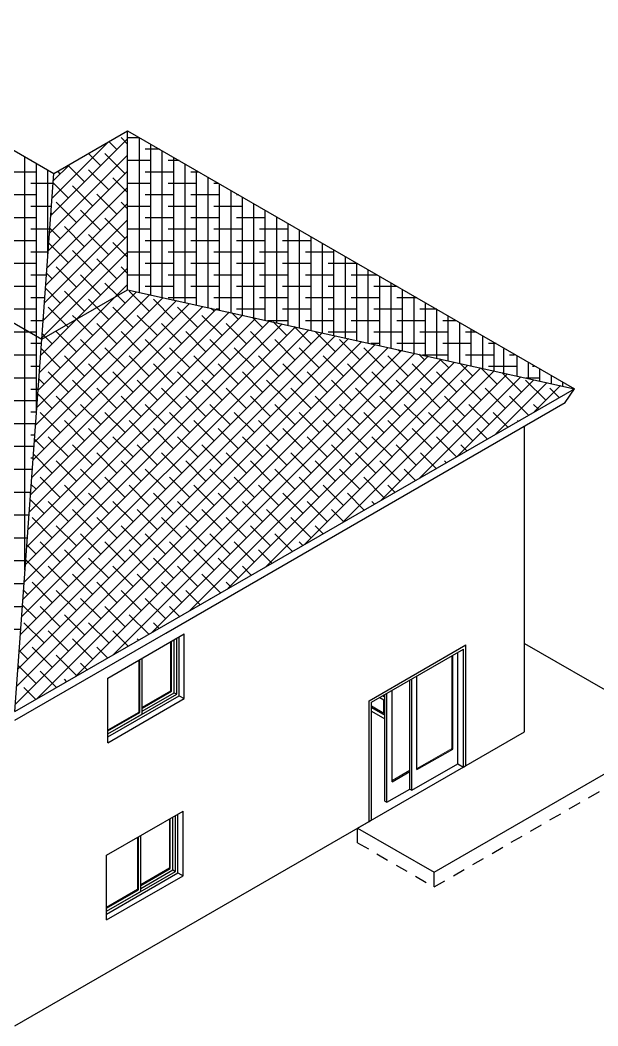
# Model space of a CAD drawing. Header units: millimetres. Extents: x 2491 to 2548.8, y 1338.3 to 1412.1.
# Drawn here: x 2528.83 to 2534.65, y 1346.49 to 1356.64 of the extents above; entities that cross this region are included whole.
import ezdxf

# ---------------------------------------------------------------- set-up
doc = ezdxf.new("R2010")
doc.units = ezdxf.units.MM
doc.linetypes.add('HIDDEN2', pattern=[0.1875, 0.125, -0.0625])
for name, color, linetype, lineweight in [('ARREDI attrezzature - furniture', 175, 'Continuous', 9), ('PROIEZIONI - projections', 145, 'Continuous', 13), ('PROIEZIONI finissime - fine lines', 251, 'Continuous', 9)]:
    doc.layers.add(name, color=color, linetype=linetype, lineweight=lineweight)
doc.layers.add('COPERTURA - roof', color=25, linetype='Continuous')

msp = doc.modelspace()

# ---------------------------------------------------------------- linework, layer by layer
at = {"layer": 'ARREDI attrezzature - furniture', "linetype": 'Continuous', "lineweight": -3}
for p, q in [((2532.455, 1349.807), (2532.496, 1349.783)), ((2532.486, 1349.824), (2532.496, 1349.818)), ((2532.496, 1349.818), (2532.496, 1349.83)), ((2532.496, 1349.649), (2532.496, 1349.783)), ((2532.371, 1349.721), (2532.496, 1349.649)), ((2532.371, 1349.705), (2532.505, 1349.628)), ((2532.371, 1349.669), (2532.505, 1349.592))]:
    msp.add_line(p, q, dxfattribs=at)
at = {"layer": 'COPERTURA - roof'}
for p, q in [((2529.91, 1355.39), (2529.844, 1355.457)), ((2530.031, 1355.454), (2529.91, 1355.454)), ((2530.029, 1353.894), (2530.029, 1355.455)), ((2529.134, 1354.666), (2529.91, 1355.442)), ((2529.147, 1354.842), (2529.716, 1355.412)), ((2529.803, 1355.335), (2529.722, 1355.415)), ((2530.145, 1353.869), (2530.145, 1355.388)), ((2528.875, 1353.518), (2528.875, 1355.26)), ((2529.121, 1354.49), (2529.91, 1355.279)), ((2529.639, 1355.172), (2529.515, 1355.296)), ((2529.884, 1355.09), (2529.68, 1355.294)), ((2530.231, 1355.339), (2530.087, 1355.339)), ((2530.26, 1353.843), (2530.26, 1355.321)), ((2530.376, 1353.818), (2530.376, 1355.255)), ((2528.94, 1355.223), (2528.933, 1355.223)), ((2528.991, 1353.451), (2528.991, 1355.194)), ((2529.159, 1355.018), (2529.33, 1355.189)), ((2529.476, 1355.008), (2529.308, 1355.176)), ((2530.145, 1355.223), (2529.91, 1355.223)), ((2530.431, 1355.223), (2530.318, 1355.223)), ((2530.491, 1353.792), (2530.491, 1355.188)), ((2528.991, 1355.108), (2528.702, 1355.108)), ((2529.106, 1354.282), (2529.106, 1355.127)), ((2529.108, 1354.314), (2529.91, 1355.116)), ((2529.231, 1355.09), (2529.205, 1355.116)), ((2529.721, 1354.927), (2529.517, 1355.131)), ((2529.91, 1354.901), (2529.762, 1355.049)), ((2530.376, 1355.108), (2530.087, 1355.108)), ((2530.63, 1355.108), (2530.549, 1355.108)), ((2530.606, 1353.766), (2530.606, 1355.122)), ((2530.722, 1353.741), (2530.722, 1355.055)), ((2529.158, 1354.992), (2528.933, 1354.992)), ((2529.096, 1354.138), (2529.91, 1354.953)), ((2529.313, 1354.845), (2529.158, 1355)), ((2529.558, 1354.764), (2529.354, 1354.968)), ((2530.145, 1354.992), (2529.91, 1354.992)), ((2530.606, 1354.992), (2530.318, 1354.992)), ((2530.83, 1354.992), (2530.78, 1354.992)), ((2530.837, 1353.715), (2530.837, 1354.988)), ((2528.991, 1354.877), (2528.702, 1354.877)), ((2529.803, 1354.682), (2529.599, 1354.886)), ((2530.376, 1354.877), (2530.087, 1354.877)), ((2530.837, 1354.877), (2530.549, 1354.877)), ((2530.953, 1353.69), (2530.953, 1354.922)), ((2531.03, 1354.877), (2531.01, 1354.877)), ((2531.068, 1353.664), (2531.068, 1354.855)), ((2529.141, 1354.761), (2528.933, 1354.761)), ((2529.083, 1353.962), (2529.91, 1354.789)), ((2529.395, 1354.6), (2529.191, 1354.804)), ((2529.91, 1354.738), (2529.844, 1354.804)), ((2530.145, 1354.761), (2529.91, 1354.761)), ((2530.606, 1354.761), (2530.318, 1354.761)), ((2531.068, 1354.761), (2530.78, 1354.761)), ((2531.183, 1353.639), (2531.183, 1354.788)), ((2528.991, 1354.646), (2528.702, 1354.646)), ((2529.15, 1354.682), (2529.136, 1354.696)), ((2529.639, 1354.519), (2529.435, 1354.723)), ((2529.884, 1354.437), (2529.68, 1354.641)), ((2530.376, 1354.646), (2530.087, 1354.646)), ((2530.837, 1354.646), (2530.549, 1354.646)), ((2531.299, 1354.646), (2531.01, 1354.646)), ((2531.299, 1353.613), (2531.299, 1354.722)), ((2531.414, 1353.587), (2531.414, 1354.655)), ((2529.124, 1354.531), (2528.933, 1354.531)), ((2529.07, 1353.786), (2529.91, 1354.626)), ((2529.231, 1354.437), (2529.125, 1354.543)), ((2529.476, 1354.355), (2529.272, 1354.56)), ((2530.145, 1354.531), (2529.91, 1354.531)), ((2530.606, 1354.531), (2530.318, 1354.531)), ((2531.068, 1354.531), (2530.78, 1354.531)), ((2531.53, 1354.531), (2531.241, 1354.531)), ((2531.53, 1353.562), (2531.53, 1354.589)), ((2529.058, 1353.61), (2529.91, 1354.463)), ((2529.721, 1354.274), (2529.517, 1354.478)), ((2531.645, 1353.536), (2531.645, 1354.522)), ((2531.761, 1353.511), (2531.761, 1354.455)), ((2528.991, 1354.415), (2528.702, 1354.415)), ((2529.313, 1354.192), (2529.114, 1354.391)), ((2529.91, 1354.248), (2529.762, 1354.396)), ((2530.376, 1354.415), (2530.087, 1354.415)), ((2530.837, 1354.415), (2530.549, 1354.415)), ((2531.299, 1354.415), (2531.01, 1354.415)), ((2531.761, 1354.415), (2531.472, 1354.415)), ((2531.876, 1353.485), (2531.876, 1354.389)), ((2529.107, 1354.3), (2528.933, 1354.3)), ((2529.045, 1353.434), (2529.91, 1354.3)), ((2529.558, 1354.111), (2529.354, 1354.315)), ((2529.803, 1354.029), (2529.599, 1354.233)), ((2530.145, 1354.3), (2529.91, 1354.3)), ((2530.606, 1354.3), (2530.318, 1354.3)), ((2531.068, 1354.3), (2530.78, 1354.3)), ((2531.53, 1354.3), (2531.241, 1354.3)), ((2531.991, 1354.3), (2531.703, 1354.3)), ((2531.991, 1353.459), (2531.991, 1354.322)), ((2532.107, 1353.434), (2532.107, 1354.255)), ((2528.991, 1354.184), (2528.702, 1354.184)), ((2529.395, 1353.947), (2529.191, 1354.151)), ((2529.399, 1353.626), (2529.91, 1354.137)), ((2529.91, 1354.085), (2529.844, 1354.151)), ((2530.376, 1354.184), (2530.087, 1354.184)), ((2530.837, 1354.184), (2530.549, 1354.184)), ((2531.299, 1354.184), (2531.01, 1354.184)), ((2531.761, 1354.184), (2531.472, 1354.184)), ((2532.222, 1354.184), (2531.934, 1354.184)), ((2532.222, 1353.408), (2532.222, 1354.189)), ((2529.091, 1354.069), (2528.933, 1354.069)), ((2529.15, 1354.029), (2529.092, 1354.087)), ((2529.639, 1353.866), (2529.435, 1354.07)), ((2530.145, 1354.069), (2529.91, 1354.069)), ((2530.606, 1354.069), (2530.318, 1354.069)), ((2531.068, 1354.069), (2530.78, 1354.069)), ((2531.53, 1354.069), (2531.241, 1354.069)), ((2531.991, 1354.069), (2531.703, 1354.069)), ((2532.43, 1354.069), (2532.164, 1354.069)), ((2532.338, 1353.383), (2532.338, 1354.122)), ((2532.453, 1353.357), (2532.453, 1354.055)), ((2528.991, 1353.954), (2528.702, 1353.954)), ((2529.231, 1353.784), (2529.081, 1353.935)), ((2529.807, 1353.861), (2529.68, 1353.988)), ((2529.786, 1353.849), (2529.91, 1353.973)), ((2530.376, 1353.954), (2530.087, 1353.954)), ((2530.837, 1353.954), (2530.549, 1353.954)), ((2531.299, 1353.954), (2531.01, 1353.954)), ((2531.761, 1353.954), (2531.472, 1353.954)), ((2532.222, 1353.954), (2531.934, 1353.954)), ((2532.629, 1353.954), (2532.395, 1353.954)), ((2532.568, 1353.332), (2532.568, 1353.989)), ((2532.684, 1353.306), (2532.684, 1353.922)), ((2529.074, 1353.838), (2528.933, 1353.838)), ((2528.981, 1352.555), (2530.268, 1353.841)), ((2528.994, 1352.731), (2530.134, 1353.871)), ((2529.007, 1352.907), (2530.001, 1353.901)), ((2529.019, 1353.083), (2529.786, 1353.849)), ((2529.476, 1353.703), (2529.272, 1353.907)), ((2529.6, 1353.742), (2529.517, 1353.825)), ((2529.884, 1353.784), (2529.807, 1353.861)), ((2530.129, 1353.703), (2529.925, 1353.907)), ((2530.374, 1353.621), (2530.17, 1353.825)), ((2530.606, 1353.838), (2530.318, 1353.838)), ((2531.068, 1353.838), (2530.78, 1353.838)), ((2531.53, 1353.838), (2531.241, 1353.838)), ((2531.991, 1353.838), (2531.703, 1353.838)), ((2532.453, 1353.838), (2532.164, 1353.838)), ((2532.829, 1353.838), (2532.626, 1353.838)), ((2532.799, 1353.28), (2532.799, 1353.856)), ((2528.991, 1353.723), (2528.702, 1353.723)), ((2528.93, 1351.851), (2530.802, 1353.723)), ((2528.943, 1352.027), (2530.669, 1353.753)), ((2528.956, 1352.203), (2530.535, 1353.782)), ((2528.969, 1352.379), (2530.402, 1353.812)), ((2529.29, 1353.563), (2529.109, 1353.743)), ((2529.721, 1353.621), (2529.6, 1353.742)), ((2529.966, 1353.539), (2529.762, 1353.743)), ((2530.619, 1353.539), (2530.415, 1353.743)), ((2530.782, 1353.703), (2530.75, 1353.735)), ((2530.837, 1353.723), (2530.803, 1353.723)), ((2531.299, 1353.723), (2531.01, 1353.723)), ((2531.761, 1353.723), (2531.472, 1353.723)), ((2532.222, 1353.723), (2531.934, 1353.723)), ((2532.684, 1353.723), (2532.395, 1353.723)), ((2533.029, 1353.723), (2532.857, 1353.723)), ((2532.915, 1353.255), (2532.915, 1353.789)), ((2533.03, 1353.229), (2533.03, 1353.722)), ((2528.892, 1351.323), (2531.203, 1353.634)), ((2528.905, 1351.499), (2531.07, 1353.664)), ((2528.918, 1351.675), (2530.936, 1353.693)), ((2529.032, 1353.258), (2529.399, 1353.626)), ((2529.068, 1353.621), (2529.059, 1353.63)), ((2529.393, 1353.622), (2529.354, 1353.662)), ((2529.558, 1353.458), (2529.393, 1353.622)), ((2530.211, 1353.458), (2530.007, 1353.662)), ((2530.864, 1353.458), (2530.66, 1353.662)), ((2531.027, 1353.621), (2530.96, 1353.688)), ((2531.272, 1353.539), (2531.169, 1353.642)), ((2533.145, 1353.204), (2533.145, 1353.656)), ((2528.841, 1350.619), (2531.738, 1353.516)), ((2528.854, 1350.795), (2531.604, 1353.545)), ((2528.867, 1350.971), (2531.47, 1353.575)), ((2528.875, 1351.091), (2528.875, 1353.518)), ((2528.879, 1351.147), (2531.337, 1353.605)), ((2529.057, 1353.607), (2528.933, 1353.607)), ((2529.313, 1353.539), (2529.29, 1353.563)), ((2529.803, 1353.376), (2529.599, 1353.58)), ((2530.456, 1353.376), (2530.252, 1353.58)), ((2531.108, 1353.376), (2530.904, 1353.58)), ((2531.53, 1353.607), (2531.324, 1353.607)), ((2531.516, 1353.458), (2531.379, 1353.595)), ((2531.761, 1353.376), (2531.589, 1353.549)), ((2531.991, 1353.607), (2531.703, 1353.607)), ((2532.453, 1353.607), (2532.164, 1353.607)), ((2532.915, 1353.607), (2532.626, 1353.607)), ((2533.229, 1353.607), (2533.088, 1353.607)), ((2533.261, 1353.178), (2533.261, 1353.589)), ((2533.376, 1353.153), (2533.376, 1353.522)), ((2528.92, 1353.492), (2528.702, 1353.492)), ((2528.803, 1350.092), (2532.138, 1353.427)), ((2528.816, 1350.268), (2532.005, 1353.457)), ((2528.829, 1350.443), (2531.871, 1353.486)), ((2528.991, 1353.492), (2528.92, 1353.492)), ((2528.991, 1352.686), (2528.991, 1353.451)), ((2529.083, 1353.443), (2529.048, 1353.478)), ((2529.15, 1353.376), (2529.083, 1353.443)), ((2529.395, 1353.295), (2529.191, 1353.499)), ((2529.639, 1353.213), (2529.435, 1353.417)), ((2530.048, 1353.295), (2529.844, 1353.499)), ((2530.292, 1353.213), (2530.088, 1353.417)), ((2530.7, 1353.295), (2530.496, 1353.499)), ((2530.945, 1353.213), (2530.741, 1353.417)), ((2531.353, 1353.295), (2531.149, 1353.499)), ((2531.598, 1353.213), (2531.394, 1353.417)), ((2532.006, 1353.295), (2531.802, 1353.499)), ((2532.222, 1353.492), (2531.934, 1353.492)), ((2532.251, 1353.213), (2532.047, 1353.417)), ((2532.684, 1353.492), (2532.395, 1353.492)), ((2533.145, 1353.492), (2532.857, 1353.492)), ((2533.429, 1353.492), (2533.319, 1353.492)), ((2533.492, 1353.127), (2533.492, 1353.456)), ((2528.778, 1349.74), (2532.406, 1353.368)), ((2528.79, 1349.916), (2532.272, 1353.397)), ((2529.041, 1353.377), (2528.933, 1353.377)), ((2528.991, 1349.79), (2532.539, 1353.338)), ((2529.231, 1353.131), (2529.037, 1353.326)), ((2529.884, 1353.131), (2529.68, 1353.335)), ((2530.537, 1353.131), (2530.333, 1353.335)), ((2531.19, 1353.131), (2530.986, 1353.335)), ((2531.843, 1353.131), (2531.639, 1353.335)), ((2532.496, 1353.131), (2532.292, 1353.335)), ((2532.453, 1353.377), (2532.365, 1353.377)), ((2532.915, 1353.377), (2532.626, 1353.377)), ((2532.659, 1353.295), (2532.637, 1353.316)), ((2533.376, 1353.377), (2533.088, 1353.377)), ((2533.629, 1353.377), (2533.549, 1353.377)), ((2533.607, 1353.101), (2533.607, 1353.389)), ((2533.705, 1353.076), (2533.705, 1353.323)), ((2528.991, 1353.261), (2528.702, 1353.261)), ((2529.476, 1353.05), (2529.272, 1353.254)), ((2529.377, 1350.013), (2532.673, 1353.308)), ((2529.764, 1350.236), (2532.806, 1353.279)), ((2530.129, 1353.05), (2529.925, 1353.254)), ((2530.15, 1350.459), (2532.94, 1353.249)), ((2530.536, 1350.682), (2533.074, 1353.22)), ((2530.782, 1353.05), (2530.578, 1353.254)), ((2531.435, 1353.05), (2531.231, 1353.254)), ((2532.088, 1353.05), (2531.884, 1353.254)), ((2532.741, 1353.05), (2532.536, 1353.254)), ((2532.904, 1353.213), (2532.847, 1353.27)), ((2533.145, 1353.261), (2532.886, 1353.261)), ((2533.149, 1353.131), (2533.057, 1353.223)), ((2533.607, 1353.261), (2533.319, 1353.261)), ((2533.811, 1353.261), (2533.762, 1353.261)), ((2533.838, 1353.05), (2533.838, 1353.256)), ((2529.024, 1353.146), (2528.933, 1353.146)), ((2529.721, 1352.968), (2529.517, 1353.172)), ((2530.374, 1352.968), (2530.17, 1353.172)), ((2531.027, 1352.968), (2530.823, 1353.172)), ((2530.922, 1350.905), (2533.207, 1353.19)), ((2531.308, 1351.128), (2533.341, 1353.16)), ((2531.68, 1352.968), (2531.476, 1353.172)), ((2531.694, 1351.351), (2533.474, 1353.131)), ((2532.332, 1352.968), (2532.128, 1353.172)), ((2532.985, 1352.968), (2532.781, 1353.172)), ((2533.393, 1353.05), (2533.266, 1353.177)), ((2533.638, 1352.968), (2533.476, 1353.13)), ((2533.838, 1353.146), (2533.549, 1353.146)), ((2533.953, 1353.025), (2533.953, 1353.189)), ((2534.011, 1353.146), (2533.993, 1353.146)), ((2534.069, 1352.999), (2534.069, 1353.123)), ((2528.991, 1353.03), (2528.702, 1353.03)), ((2529.068, 1352.968), (2529.015, 1353.021)), ((2529.313, 1352.887), (2529.109, 1353.091)), ((2529.558, 1352.805), (2529.354, 1353.009)), ((2529.966, 1352.887), (2529.762, 1353.091)), ((2530.211, 1352.805), (2530.007, 1353.009)), ((2530.619, 1352.887), (2530.415, 1353.091)), ((2530.864, 1352.805), (2530.66, 1353.009)), ((2531.272, 1352.887), (2531.068, 1353.091)), ((2531.516, 1352.805), (2531.312, 1353.009)), ((2531.924, 1352.887), (2531.72, 1353.091)), ((2532.169, 1352.805), (2531.965, 1353.009)), ((2532.081, 1351.574), (2533.608, 1353.101)), ((2532.577, 1352.887), (2532.373, 1353.091)), ((2532.467, 1351.797), (2533.742, 1353.072)), ((2532.822, 1352.805), (2532.618, 1353.009)), ((2532.853, 1352.02), (2533.875, 1353.042)), ((2533.23, 1352.887), (2533.026, 1353.091)), ((2533.239, 1352.243), (2534.009, 1353.012)), ((2533.475, 1352.805), (2533.271, 1353.009)), ((2533.883, 1352.887), (2533.686, 1353.084)), ((2534.128, 1352.805), (2533.924, 1353.009)), ((2534.069, 1353.03), (2533.928, 1353.03)), ((2534.184, 1352.974), (2534.184, 1353.056)), ((2529.007, 1352.915), (2528.933, 1352.915)), ((2529.803, 1352.723), (2529.599, 1352.927)), ((2530.456, 1352.723), (2530.252, 1352.927)), ((2531.108, 1352.723), (2530.904, 1352.927)), ((2531.761, 1352.723), (2531.557, 1352.927)), ((2532.414, 1352.723), (2532.21, 1352.927)), ((2533.067, 1352.723), (2532.863, 1352.927)), ((2533.72, 1352.723), (2533.516, 1352.927)), ((2533.625, 1352.466), (2534.142, 1352.983)), ((2534.011, 1352.688), (2534.276, 1352.953)), ((2534.262, 1352.834), (2534.169, 1352.927)), ((2534.3, 1352.948), (2534.3, 1352.989)), ((2534.397, 1352.911), (2534.41, 1352.924)), ((2534.415, 1352.922), (2534.415, 1352.923)), ((2529.15, 1352.723), (2529.004, 1352.869)), ((2529.395, 1352.642), (2529.191, 1352.846)), ((2530.048, 1352.642), (2529.844, 1352.846)), ((2530.7, 1352.642), (2530.496, 1352.846)), ((2531.353, 1352.642), (2531.149, 1352.846)), ((2532.006, 1352.642), (2531.802, 1352.846)), ((2532.659, 1352.642), (2532.455, 1352.846)), ((2533.312, 1352.642), (2533.108, 1352.846)), ((2533.952, 1352.654), (2533.761, 1352.846)), ((2528.991, 1352.8), (2528.702, 1352.8)), ((2529.639, 1352.56), (2529.435, 1352.764)), ((2530.292, 1352.56), (2530.088, 1352.764)), ((2530.945, 1352.56), (2530.741, 1352.764)), ((2531.598, 1352.56), (2531.394, 1352.764)), ((2532.251, 1352.56), (2532.047, 1352.764)), ((2532.904, 1352.56), (2532.7, 1352.764)), ((2533.557, 1352.56), (2533.353, 1352.764)), ((2534.056, 1352.714), (2534.005, 1352.764)), ((2528.991, 1352.684), (2528.933, 1352.684)), ((2529.231, 1352.479), (2529.027, 1352.683)), ((2529.884, 1352.479), (2529.68, 1352.683)), ((2530.537, 1352.479), (2530.333, 1352.683)), ((2531.19, 1352.479), (2530.986, 1352.683)), ((2531.843, 1352.479), (2531.639, 1352.683)), ((2532.496, 1352.479), (2532.292, 1352.683)), ((2533.149, 1352.479), (2532.945, 1352.683)), ((2533.745, 1352.535), (2533.597, 1352.683)), ((2528.982, 1352.569), (2528.702, 1352.569)), ((2528.987, 1352.56), (2528.982, 1352.565)), ((2529.476, 1352.397), (2529.272, 1352.601)), ((2529.721, 1352.315), (2529.517, 1352.519)), ((2530.129, 1352.397), (2529.925, 1352.601)), ((2530.374, 1352.315), (2530.17, 1352.519)), ((2530.782, 1352.397), (2530.578, 1352.601)), ((2531.027, 1352.315), (2530.823, 1352.519)), ((2531.435, 1352.397), (2531.231, 1352.601)), ((2531.68, 1352.315), (2531.476, 1352.519)), ((2532.088, 1352.397), (2531.884, 1352.601)), ((2532.332, 1352.315), (2532.128, 1352.519)), ((2532.741, 1352.397), (2532.536, 1352.601)), ((2532.985, 1352.315), (2532.781, 1352.519)), ((2533.393, 1352.397), (2533.189, 1352.601)), ((2533.538, 1352.415), (2533.434, 1352.519)), ((2533.849, 1352.595), (2533.842, 1352.601)), ((2528.974, 1352.453), (2528.933, 1352.453)), ((2529.068, 1352.315), (2528.971, 1352.413)), ((2529.313, 1352.234), (2529.109, 1352.438)), ((2529.966, 1352.234), (2529.762, 1352.438)), ((2530.619, 1352.234), (2530.415, 1352.438)), ((2531.272, 1352.234), (2531.068, 1352.438)), ((2531.924, 1352.234), (2531.72, 1352.438)), ((2532.577, 1352.234), (2532.373, 1352.438)), ((2533.228, 1352.236), (2533.026, 1352.438)), ((2528.966, 1352.338), (2528.702, 1352.338)), ((2529.558, 1352.152), (2529.354, 1352.356)), ((2530.211, 1352.152), (2530.007, 1352.356)), ((2530.864, 1352.152), (2530.66, 1352.356)), ((2531.516, 1352.152), (2531.312, 1352.356)), ((2532.169, 1352.152), (2531.965, 1352.356)), ((2532.822, 1352.152), (2532.618, 1352.356)), ((2533.331, 1352.296), (2533.271, 1352.356)), ((2528.957, 1352.222), (2528.933, 1352.222)), ((2529.15, 1352.071), (2528.96, 1352.26)), ((2529.803, 1352.071), (2529.599, 1352.275)), ((2530.456, 1352.071), (2530.252, 1352.275)), ((2531.108, 1352.071), (2530.904, 1352.275)), ((2531.761, 1352.071), (2531.557, 1352.275)), ((2532.414, 1352.071), (2532.21, 1352.275)), ((2533.021, 1352.117), (2532.863, 1352.275)), ((2528.949, 1352.107), (2528.702, 1352.107)), ((2529.395, 1351.989), (2529.191, 1352.193)), ((2529.639, 1351.907), (2529.435, 1352.111)), ((2530.048, 1351.989), (2529.844, 1352.193)), ((2530.292, 1351.907), (2530.088, 1352.111)), ((2530.7, 1351.989), (2530.496, 1352.193)), ((2530.945, 1351.907), (2530.741, 1352.111)), ((2531.353, 1351.989), (2531.149, 1352.193)), ((2531.598, 1351.907), (2531.394, 1352.111)), ((2532.006, 1351.989), (2531.802, 1352.193)), ((2532.251, 1351.907), (2532.047, 1352.111)), ((2532.659, 1351.989), (2532.455, 1352.193)), ((2532.814, 1351.997), (2532.7, 1352.111)), ((2533.124, 1352.176), (2533.108, 1352.193)), ((2529.231, 1351.826), (2529.027, 1352.03)), ((2529.884, 1351.826), (2529.68, 1352.03)), ((2530.537, 1351.826), (2530.333, 1352.03)), ((2531.19, 1351.826), (2530.986, 1352.03)), ((2531.843, 1351.826), (2531.639, 1352.03)), ((2532.496, 1351.826), (2532.292, 1352.03)), ((2528.941, 1351.992), (2528.933, 1351.992)), ((2528.987, 1351.907), (2528.938, 1351.956)), ((2529.476, 1351.744), (2529.272, 1351.948)), ((2530.129, 1351.744), (2529.925, 1351.948)), ((2530.782, 1351.744), (2530.578, 1351.948)), ((2531.435, 1351.744), (2531.231, 1351.948)), ((2532.088, 1351.744), (2531.884, 1351.948)), ((2532.607, 1351.878), (2532.536, 1351.948)), ((2528.932, 1351.876), (2528.702, 1351.876)), ((2529.068, 1351.662), (2528.927, 1351.804)), ((2529.721, 1351.662), (2529.517, 1351.867)), ((2530.374, 1351.662), (2530.17, 1351.867)), ((2531.027, 1351.662), (2530.823, 1351.867)), ((2531.68, 1351.662), (2531.476, 1351.867)), ((2532.297, 1351.698), (2532.128, 1351.867)), ((2529.313, 1351.581), (2529.109, 1351.785)), ((2529.558, 1351.499), (2529.354, 1351.703)), ((2529.966, 1351.581), (2529.762, 1351.785)), ((2530.211, 1351.499), (2530.007, 1351.703)), ((2530.619, 1351.581), (2530.415, 1351.785)), ((2530.864, 1351.499), (2530.66, 1351.703)), ((2531.272, 1351.581), (2531.068, 1351.785)), ((2531.516, 1351.499), (2531.312, 1351.703)), ((2531.924, 1351.581), (2531.72, 1351.785)), ((2532.09, 1351.579), (2531.965, 1351.703)), ((2532.4, 1351.758), (2532.373, 1351.785)), ((2528.915, 1351.645), (2528.702, 1351.645)), ((2529.15, 1351.418), (2528.946, 1351.622)), ((2529.803, 1351.418), (2529.599, 1351.622)), ((2530.456, 1351.418), (2530.252, 1351.622)), ((2531.108, 1351.418), (2530.904, 1351.622)), ((2531.761, 1351.418), (2531.557, 1351.622)), ((2528.905, 1351.499), (2528.905, 1351.499)), ((2529.395, 1351.336), (2529.191, 1351.54)), ((2530.048, 1351.336), (2529.844, 1351.54)), ((2530.7, 1351.336), (2530.496, 1351.54)), ((2531.353, 1351.336), (2531.149, 1351.54)), ((2531.883, 1351.459), (2531.802, 1351.54)), ((2528.899, 1351.415), (2528.702, 1351.415)), ((2529.639, 1351.254), (2529.435, 1351.458)), ((2530.292, 1351.254), (2530.088, 1351.458)), ((2530.945, 1351.254), (2530.741, 1351.458)), ((2531.572, 1351.28), (2531.394, 1351.458)), ((2528.987, 1351.254), (2528.894, 1351.347)), ((2529.231, 1351.173), (2529.027, 1351.377)), ((2529.476, 1351.091), (2529.272, 1351.295)), ((2529.884, 1351.173), (2529.68, 1351.377)), ((2530.129, 1351.091), (2529.925, 1351.295)), ((2530.537, 1351.173), (2530.333, 1351.377)), ((2530.782, 1351.091), (2530.578, 1351.295)), ((2531.19, 1351.173), (2530.986, 1351.377)), ((2531.365, 1351.161), (2531.231, 1351.295)), ((2531.676, 1351.34), (2531.639, 1351.377)), ((2528.882, 1351.184), (2528.702, 1351.184)), ((2529.068, 1351.01), (2528.883, 1351.195)), ((2529.721, 1351.01), (2529.517, 1351.214)), ((2530.374, 1351.01), (2530.17, 1351.214)), ((2531.027, 1351.01), (2530.823, 1351.214)), ((2529.313, 1350.928), (2529.109, 1351.132)), ((2529.966, 1350.928), (2529.762, 1351.132)), ((2530.619, 1350.928), (2530.415, 1351.132)), ((2531.158, 1351.041), (2531.068, 1351.132)), ((2529.558, 1350.846), (2529.354, 1351.05)), ((2530.211, 1350.846), (2530.007, 1351.05)), ((2530.848, 1350.862), (2530.66, 1351.05)), ((2528.865, 1350.953), (2528.702, 1350.953)), ((2528.905, 1350.846), (2528.861, 1350.891)), ((2529.15, 1350.765), (2528.946, 1350.969)), ((2529.395, 1350.683), (2529.191, 1350.887)), ((2529.803, 1350.765), (2529.599, 1350.969)), ((2530.048, 1350.683), (2529.844, 1350.887)), ((2530.456, 1350.765), (2530.252, 1350.969)), ((2530.641, 1350.743), (2530.496, 1350.887)), ((2530.951, 1350.922), (2530.904, 1350.969)), ((2529.639, 1350.602), (2529.435, 1350.806)), ((2530.292, 1350.602), (2530.088, 1350.806)), ((2530.744, 1350.802), (2530.741, 1350.806)), ((2528.849, 1350.722), (2528.702, 1350.722)), ((2528.987, 1350.602), (2528.85, 1350.738)), ((2529.231, 1350.52), (2529.027, 1350.724)), ((2529.884, 1350.52), (2529.68, 1350.724)), ((2530.434, 1350.623), (2530.333, 1350.724)), ((2529.476, 1350.438), (2529.272, 1350.642)), ((2530.124, 1350.444), (2529.925, 1350.642)), ((2528.832, 1350.491), (2528.702, 1350.491)), ((2529.068, 1350.357), (2528.864, 1350.561)), ((2529.313, 1350.275), (2529.109, 1350.479)), ((2529.721, 1350.357), (2529.517, 1350.561)), ((2529.917, 1350.324), (2529.762, 1350.479)), ((2530.227, 1350.504), (2530.17, 1350.561)), ((2529.558, 1350.194), (2529.354, 1350.398)), ((2530.02, 1350.384), (2530.007, 1350.398)), ((2528.905, 1350.194), (2528.817, 1350.282)), ((2529.15, 1350.112), (2528.946, 1350.316)), ((2529.71, 1350.205), (2529.599, 1350.316)), ((2529.395, 1350.03), (2529.191, 1350.234)), ((2528.987, 1349.949), (2528.806, 1350.13)), ((2529.192, 1349.906), (2529.027, 1350.071)), ((2529.503, 1350.085), (2529.435, 1350.153)), ((2529.296, 1349.966), (2529.272, 1349.99)), ((2528.985, 1349.787), (2528.864, 1349.908))]:
    msp.add_line(p, q, dxfattribs=at)
at = {"layer": 'PROIEZIONI - projections', "linetype": 'Continuous', "lineweight": -3}
for p, q in [((2526.485, 1356.641), (2529.165, 1355.093)), ((2529.165, 1355.093), (2529.91, 1355.524)), ((2529.91, 1353.921), (2529.91, 1355.524)), ((2529.91, 1355.524), (2534.416, 1352.922)), ((2529.044, 1353.421), (2529.165, 1355.093)), ((2526.485, 1354.898), (2529.044, 1353.421)), ((2529.044, 1353.421), (2529.91, 1353.921)), ((2529.91, 1353.921), (2534.416, 1352.922)), ((2528.772, 1349.664), (2529.044, 1353.421)), ((2530.295, 1350.543), (2534.416, 1352.922)), ((2534.324, 1352.784), (2534.416, 1352.922)), ((2530.295, 1350.457), (2534.324, 1352.784)), ((2533.913, 1349.461), (2533.913, 1352.547)), ((2528.772, 1349.664), (2530.295, 1350.543)), ((2528.772, 1349.578), (2530.295, 1350.457)), ((2529.711, 1350.003), (2530.482, 1350.448)), ((2530.482, 1349.795), (2530.482, 1350.448)), ((2532.346, 1349.773), (2533.322, 1350.337)), ((2533.322, 1349.12), (2533.322, 1350.337)), ((2529.711, 1349.35), (2529.711, 1350.003)), ((2529.711, 1349.35), (2530.482, 1349.795)), ((2530.431, 1349.825), (2530.482, 1349.795)), ((2532.346, 1348.556), (2532.346, 1349.773)), ((2532.23, 1348.49), (2533.913, 1349.461)), ((2529.698, 1348.215), (2530.469, 1348.66)), ((2530.469, 1348.007), (2530.469, 1348.66)), ((2528.773, 1346.494), (2532.346, 1348.556)), ((2529.698, 1347.562), (2529.698, 1348.215)), ((2530.418, 1348.037), (2530.469, 1348.007)), ((2529.698, 1347.562), (2530.469, 1348.007))]:
    msp.add_line(p, q, dxfattribs=at)
at = {"layer": 'PROIEZIONI finissime - fine lines', "linetype": 'Continuous', "lineweight": -3}
for p, q in [((2530.354, 1349.87), (2530.354, 1350.374)), ((2530.379, 1349.855), (2530.379, 1350.389)), ((2530.405, 1349.84), (2530.405, 1350.404)), ((2530.431, 1349.825), (2530.431, 1350.419)), ((2532.371, 1349.758), (2533.297, 1350.293)), ((2533.297, 1349.105), (2533.297, 1350.293)), ((2533.913, 1350.352), (2535.456, 1349.461)), ((2530.032, 1349.654), (2530.032, 1350.189)), ((2530.058, 1349.64), (2530.058, 1350.203)), ((2533.189, 1349.286), (2533.189, 1350.23)), ((2533.24, 1349.138), (2533.24, 1350.26)), ((2532.757, 1349.061), (2532.757, 1349.981)), ((2532.777, 1348.871), (2532.777, 1349.993)), ((2532.829, 1349.079), (2532.829, 1350.022)), ((2530.058, 1349.699), (2530.354, 1349.87)), ((2530.344, 1349.875), (2530.354, 1349.87)), ((2532.577, 1348.957), (2532.577, 1349.877)), ((2529.711, 1349.439), (2530.405, 1349.84)), ((2529.711, 1349.41), (2530.431, 1349.825)), ((2530.058, 1349.669), (2530.379, 1349.855)), ((2530.379, 1349.855), (2530.405, 1349.84)), ((2532.505, 1348.939), (2532.505, 1349.835)), ((2532.525, 1348.749), (2532.525, 1349.847)), ((2530.023, 1349.66), (2530.032, 1349.654)), ((2532.371, 1348.571), (2532.371, 1349.758)), ((2529.711, 1349.469), (2530.032, 1349.654)), ((2529.711, 1349.439), (2530.058, 1349.64)), ((2533.001, 1348.044), (2535.456, 1349.461)), ((2532.829, 1349.079), (2533.189, 1349.286)), ((2533.179, 1349.292), (2533.189, 1349.286)), ((2532.577, 1348.957), (2532.757, 1349.061)), ((2532.757, 1348.883), (2532.757, 1349.061)), ((2532.777, 1348.871), (2533.24, 1349.138)), ((2533.24, 1349.138), (2533.297, 1349.105)), ((2533.297, 1349.105), (2533.322, 1349.12)), ((2532.505, 1348.761), (2532.505, 1348.939)), ((2532.525, 1348.749), (2532.757, 1348.883)), ((2532.757, 1348.883), (2532.777, 1348.871)), ((2532.505, 1348.761), (2532.525, 1348.749)), ((2530.341, 1348.081), (2530.341, 1348.586)), ((2530.366, 1348.067), (2530.366, 1348.601)), ((2530.392, 1348.052), (2530.392, 1348.616)), ((2530.418, 1348.037), (2530.418, 1348.63)), ((2532.346, 1348.556), (2532.371, 1348.571)), ((2532.23, 1348.341), (2532.23, 1348.49)), ((2532.23, 1348.49), (2533.001, 1348.044)), ((2530.019, 1347.866), (2530.019, 1348.4)), ((2530.019, 1348.4), (2530.019, 1348.4)), ((2530.045, 1347.851), (2530.045, 1348.415)), ((2529.698, 1347.651), (2530.392, 1348.052)), ((2529.698, 1347.621), (2530.418, 1348.037)), ((2530.045, 1347.911), (2530.341, 1348.081)), ((2530.045, 1347.881), (2530.366, 1348.067)), ((2530.331, 1348.087), (2530.341, 1348.081)), ((2530.366, 1348.067), (2530.392, 1348.052)), ((2533.001, 1347.896), (2533.001, 1348.044)), ((2529.698, 1347.681), (2530.019, 1347.866)), ((2529.698, 1347.651), (2530.045, 1347.851)), ((2530.01, 1347.872), (2530.019, 1347.866))]:
    msp.add_line(p, q, dxfattribs=at)
at = {"layer": 'PROIEZIONI finissime - fine lines'}
for p, q in [((2530.344, 1349.875), (2530.344, 1350.369)), ((2530.023, 1349.66), (2530.023, 1350.183)), ((2533.179, 1349.292), (2533.179, 1350.225)), ((2530.058, 1349.71), (2530.344, 1349.875)), ((2529.711, 1349.48), (2530.023, 1349.66)), ((2532.829, 1349.089), (2533.179, 1349.292)), ((2532.577, 1348.968), (2532.757, 1349.072)), ((2530.331, 1348.087), (2530.331, 1348.581)), ((2530.01, 1347.872), (2530.01, 1348.395)), ((2530.045, 1347.921), (2530.331, 1348.087)), ((2529.698, 1347.691), (2530.01, 1347.872))]:
    msp.add_line(p, q, dxfattribs=at)
at = {"layer": 'PROIEZIONI finissime - fine lines', "linetype": 'HIDDEN2', "lineweight": -3}
for p, q in [((2533.001, 1347.896), (2535.456, 1349.313)), ((2532.23, 1348.341), (2533.001, 1347.896))]:
    msp.add_line(p, q, dxfattribs=at)

doc.saveas('drawing.dxf')
